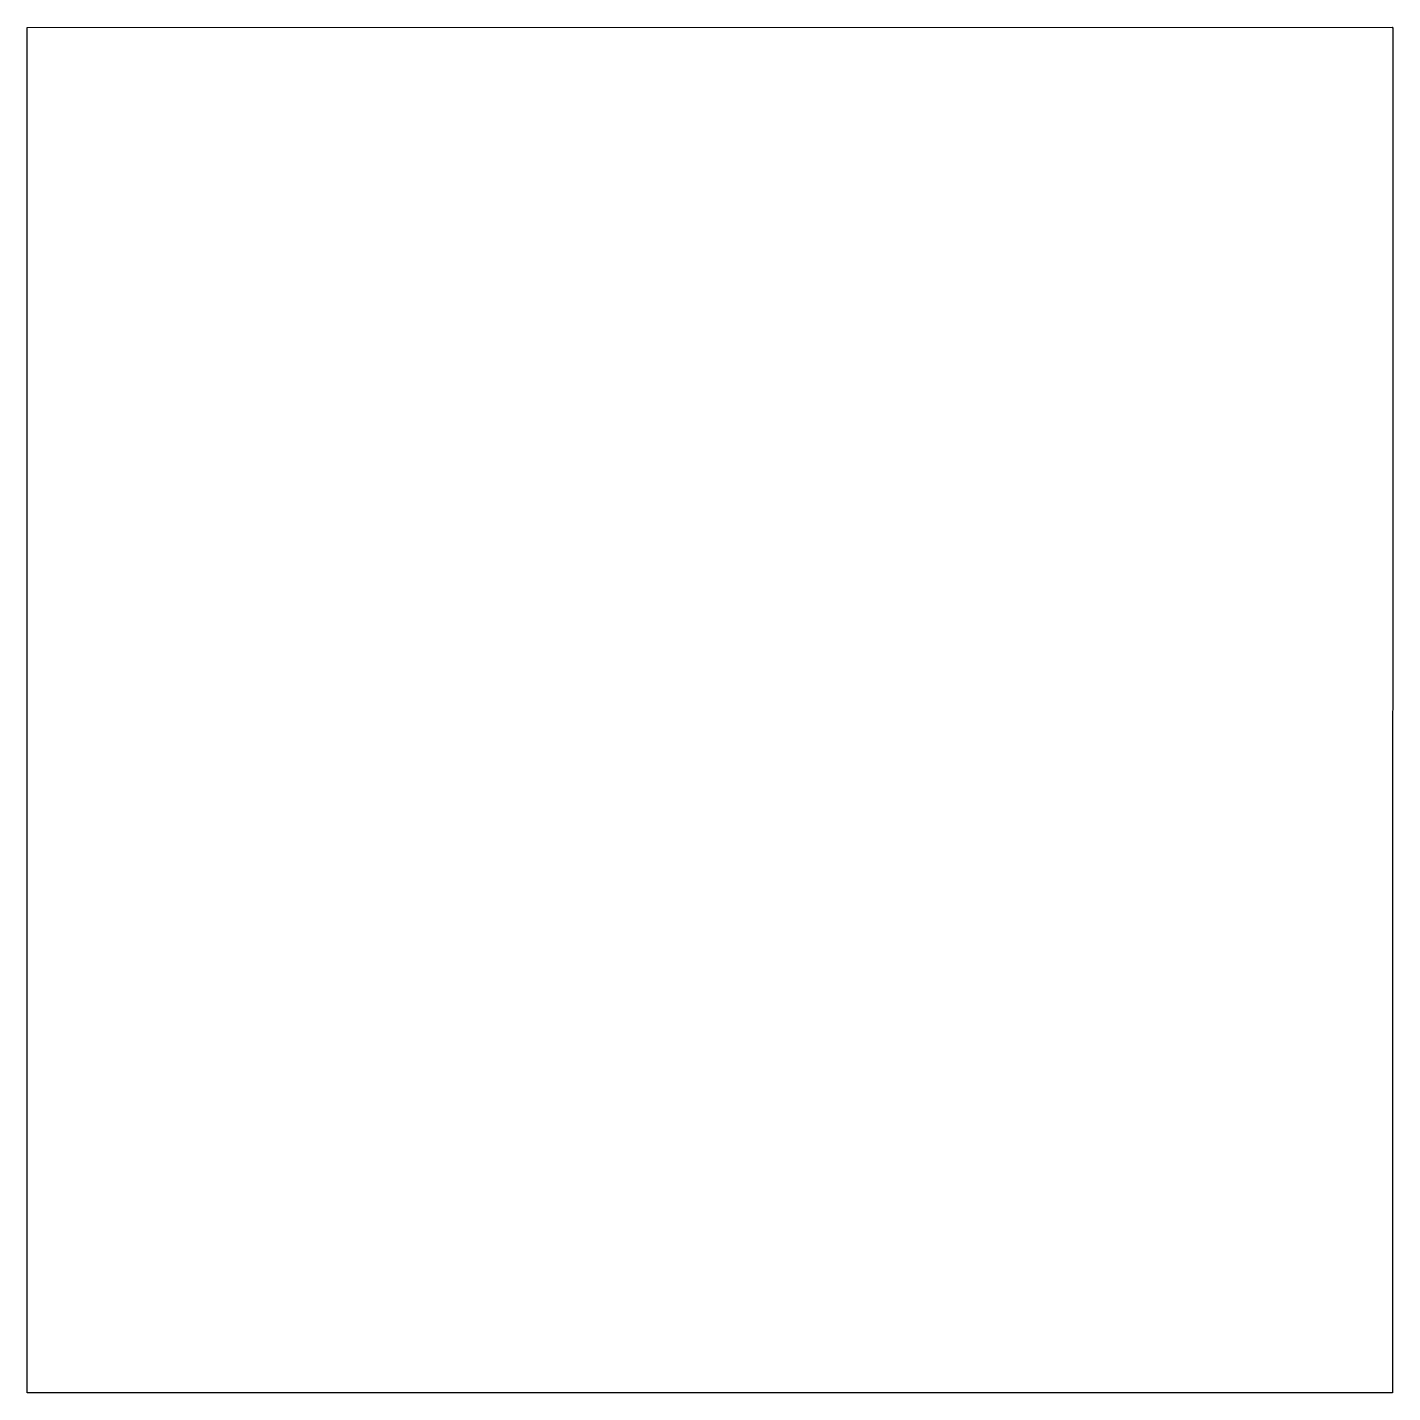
# Model space of a CAD drawing. Header units: millimetres. Extents: x 0 to 300, y 0 to 300.
import ezdxf

# ---------------------------------------------------------------- set-up
doc = ezdxf.new("R2010")
doc.units = ezdxf.units.MM
doc.layers.add('CUT', color=7, linetype='CONTINUOUS')

msp = doc.modelspace()

# ---------------------------------------------------------------- linework, layer by layer
at = {"layer": 'CUT'}
msp.add_lwpolyline([(0, 0), (0, 299.9382), (299.851, 299.9905), (300, 299.7807), (299.9382, 0)], close=True, dxfattribs=at)

doc.saveas('drawing.dxf')
